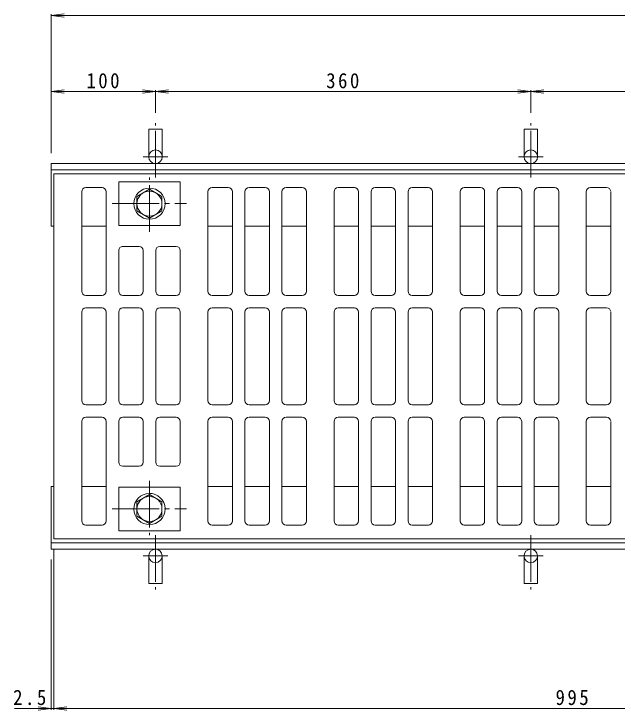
# Model space of a CAD drawing. Units: millimetres, scale not verified. Extents: x -912 to 942, y -674 to 602.
# Drawn here: x -912 to -334, y -90 to 578 of the extents above; entities that cross this region are included whole.
import ezdxf

# ---------------------------------------------------------------- set-up
doc = ezdxf.new("R2010")
doc.units = ezdxf.units.MM
doc.header["$LTSCALE"] = 5
doc.linetypes.add('CHAIN2', pattern=[12, 9, -1, 1, -1])
for name, color, linetype, lineweight in [('0-0_通り芯', 3, 'Continuous', 9), ('0-2_仕上', 6, 'Continuous', 9), ('0-3_建具', 4, 'Continuous', 9), ('0-4_その他', 7, 'Continuous', 9), ('0-A', 2, 'Continuous', 9)]:
    doc.layers.add(name, color=color, linetype=linetype, lineweight=lineweight)
doc.styles.add('ＭＳ ゴシック', font='')
doc.styles.get('ＭＳ ゴシック').set_extended_font_data('MS Gothic')

msp = doc.modelspace()

# ---------------------------------------------------------------- linework, layer by layer
at = {"layer": '0-0_通り芯'}
for p, q in [((-873.922, 249.572), (-873.922, 424.572)), ((-873.922, 424.572), (-376.422, 424.572)), ((121.078, 424.572), (-376.422, 424.572)), ((-811.672, 417.072), (-752.672, 417.072)), ((-811.672, 375.072), (-811.672, 417.072)), ((-847.172, 312.072), (-847.172, 407.572)), ((-843.172, 411.572), (-827.672, 411.572)), ((-823.672, 312.072), (-823.672, 407.572)), ((-726.172, 312.072), (-726.172, 407.572)), ((-722.172, 411.572), (-706.672, 411.572)), ((-702.672, 312.072), (-702.672, 407.572)), ((-690.672, 312.072), (-690.672, 407.572)), ((-686.672, 411.572), (-671.172, 411.572)), ((-667.172, 312.072), (-667.172, 407.572)), ((-655.172, 312.072), (-655.172, 407.572)), ((-651.172, 411.572), (-635.672, 411.572)), ((-631.672, 312.072), (-631.672, 407.572)), ((-605.172, 312.072), (-605.172, 407.572)), ((-601.172, 411.572), (-585.672, 411.572)), ((-581.672, 312.072), (-581.672, 407.572)), ((-569.672, 312.072), (-569.672, 407.572)), ((-565.672, 411.572), (-550.172, 411.572)), ((-546.172, 312.072), (-546.172, 407.572)), ((-534.172, 312.072), (-534.172, 407.572)), ((-530.172, 411.572), (-514.672, 411.572)), ((-510.672, 312.072), (-510.672, 407.572)), ((-484.172, 312.072), (-484.172, 407.572)), ((-480.172, 411.572), (-464.672, 411.572)), ((-460.672, 312.072), (-460.672, 407.572)), ((-448.672, 312.072), (-448.672, 407.572)), ((-444.672, 411.572), (-429.172, 411.572)), ((-425.172, 312.072), (-425.172, 407.572)), ((-413.172, 312.072), (-413.172, 407.572)), ((-409.172, 411.572), (-393.672, 411.572)), ((-389.672, 312.072), (-389.672, 407.572)), ((-363.172, 312.072), (-363.172, 407.572)), ((-343.672, 411.572), (-359.172, 411.572)), ((-339.672, 312.072), (-339.672, 407.572)), ((-807.672, 355.072), (-792.172, 355.072)), ((-772.172, 355.072), (-756.672, 355.072)), ((-811.672, 312.072), (-811.672, 351.072)), ((-788.172, 312.072), (-788.172, 351.072)), ((-776.172, 312.072), (-776.172, 351.072)), ((-752.672, 312.072), (-752.672, 351.072)), ((-843.172, 308.072), (-827.672, 308.072)), ((-807.672, 308.072), (-792.172, 308.072)), ((-772.172, 308.072), (-756.672, 308.072)), ((-722.172, 308.072), (-706.672, 308.072)), ((-686.672, 308.072), (-671.172, 308.072)), ((-651.172, 308.072), (-635.672, 308.072)), ((-601.172, 308.072), (-585.672, 308.072)), ((-565.672, 308.072), (-550.172, 308.072)), ((-530.172, 308.072), (-514.672, 308.072)), ((-480.172, 308.072), (-464.672, 308.072)), ((-444.672, 308.072), (-429.172, 308.072)), ((-409.172, 308.072), (-393.672, 308.072)), ((-343.672, 308.072), (-359.172, 308.072)), ((-843.172, 296.072), (-827.672, 296.072)), ((-807.672, 296.072), (-792.172, 296.072)), ((-772.172, 296.072), (-756.672, 296.072)), ((-722.172, 296.072), (-706.672, 296.072)), ((-686.672, 296.072), (-671.172, 296.072)), ((-651.172, 296.072), (-635.672, 296.072)), ((-601.172, 296.072), (-585.672, 296.072)), ((-565.672, 296.072), (-550.172, 296.072)), ((-530.172, 296.072), (-514.672, 296.072)), ((-480.172, 296.072), (-464.672, 296.072)), ((-444.672, 296.072), (-429.172, 296.072)), ((-409.172, 296.072), (-393.672, 296.072)), ((-343.672, 296.072), (-359.172, 296.072)), ((-847.172, 249.572), (-847.172, 292.072)), ((-823.672, 249.572), (-823.672, 292.072)), ((-811.672, 249.572), (-811.672, 292.072)), ((-788.172, 249.572), (-788.172, 292.072)), ((-776.172, 249.572), (-776.172, 292.072)), ((-752.672, 249.572), (-752.672, 292.072)), ((-726.172, 249.572), (-726.172, 292.072)), ((-702.672, 249.572), (-702.672, 292.072)), ((-690.672, 249.572), (-690.672, 292.072)), ((-667.172, 249.572), (-667.172, 292.072)), ((-655.172, 249.572), (-655.172, 292.072)), ((-631.672, 249.572), (-631.672, 292.072)), ((-605.172, 249.572), (-605.172, 292.072)), ((-581.672, 249.572), (-581.672, 292.072)), ((-569.672, 249.572), (-569.672, 292.072)), ((-546.172, 249.572), (-546.172, 292.072)), ((-534.172, 249.572), (-534.172, 292.072)), ((-510.672, 249.572), (-510.672, 292.072)), ((-484.172, 249.572), (-484.172, 292.072)), ((-460.672, 249.572), (-460.672, 292.072)), ((-448.672, 249.572), (-448.672, 292.072)), ((-425.172, 249.572), (-425.172, 292.072)), ((-413.172, 249.572), (-413.172, 292.072)), ((-389.672, 249.572), (-389.672, 292.072)), ((-363.172, 249.572), (-363.172, 292.072)), ((-339.672, 249.572), (-339.672, 292.072)), ((-873.922, 249.572), (-873.922, 74.572)), ((-847.172, 249.572), (-847.172, 207.072)), ((-823.672, 249.572), (-823.672, 207.072)), ((-811.672, 249.572), (-811.672, 207.072)), ((-788.172, 249.572), (-788.172, 207.072)), ((-776.172, 249.572), (-776.172, 207.072)), ((-752.672, 249.572), (-752.672, 207.072)), ((-726.172, 249.572), (-726.172, 207.072)), ((-702.672, 249.572), (-702.672, 207.072)), ((-690.672, 249.572), (-690.672, 207.072)), ((-667.172, 249.572), (-667.172, 207.072)), ((-655.172, 249.572), (-655.172, 207.072)), ((-631.672, 249.572), (-631.672, 207.072)), ((-605.172, 249.572), (-605.172, 207.072)), ((-581.672, 249.572), (-581.672, 207.072)), ((-569.672, 249.572), (-569.672, 207.072)), ((-546.172, 249.572), (-546.172, 207.072)), ((-534.172, 249.572), (-534.172, 207.072)), ((-510.672, 249.572), (-510.672, 207.072)), ((-484.172, 249.572), (-484.172, 207.072)), ((-460.672, 249.572), (-460.672, 207.072)), ((-448.672, 249.572), (-448.672, 207.072)), ((-425.172, 249.572), (-425.172, 207.072)), ((-413.172, 249.572), (-413.172, 207.072)), ((-389.672, 249.572), (-389.672, 207.072)), ((-363.172, 249.572), (-363.172, 207.072)), ((-339.672, 249.572), (-339.672, 207.072)), ((-843.172, 203.072), (-827.672, 203.072)), ((-807.672, 203.072), (-792.172, 203.072)), ((-772.172, 203.072), (-756.672, 203.072)), ((-722.172, 203.072), (-706.672, 203.072)), ((-686.672, 203.072), (-671.172, 203.072)), ((-651.172, 203.072), (-635.672, 203.072)), ((-601.172, 203.072), (-585.672, 203.072)), ((-565.672, 203.072), (-550.172, 203.072)), ((-530.172, 203.072), (-514.672, 203.072)), ((-480.172, 203.072), (-464.672, 203.072)), ((-444.672, 203.072), (-429.172, 203.072)), ((-409.172, 203.072), (-393.672, 203.072)), ((-343.672, 203.072), (-359.172, 203.072)), ((-847.172, 187.072), (-847.172, 91.572)), ((-843.172, 191.072), (-827.672, 191.072)), ((-823.672, 187.072), (-823.672, 91.572)), ((-811.672, 187.072), (-811.672, 148.072)), ((-807.672, 191.072), (-792.172, 191.072)), ((-788.172, 187.072), (-788.172, 148.072)), ((-776.172, 187.072), (-776.172, 148.072)), ((-772.172, 191.072), (-756.672, 191.072)), ((-752.672, 187.072), (-752.672, 148.072)), ((-726.172, 187.072), (-726.172, 91.572)), ((-722.172, 191.072), (-706.672, 191.072)), ((-702.672, 187.072), (-702.672, 91.572)), ((-690.672, 187.072), (-690.672, 91.572)), ((-686.672, 191.072), (-671.172, 191.072)), ((-667.172, 187.072), (-667.172, 91.572)), ((-655.172, 187.072), (-655.172, 91.572)), ((-651.172, 191.072), (-635.672, 191.072)), ((-631.672, 187.072), (-631.672, 91.572)), ((-605.172, 187.072), (-605.172, 91.572)), ((-601.172, 191.072), (-585.672, 191.072)), ((-581.672, 187.072), (-581.672, 91.572)), ((-569.672, 187.072), (-569.672, 91.572)), ((-565.672, 191.072), (-550.172, 191.072)), ((-546.172, 187.072), (-546.172, 91.572)), ((-534.172, 187.072), (-534.172, 91.572)), ((-530.172, 191.072), (-514.672, 191.072)), ((-510.672, 187.072), (-510.672, 91.572)), ((-484.172, 187.072), (-484.172, 91.572)), ((-480.172, 191.072), (-464.672, 191.072)), ((-460.672, 187.072), (-460.672, 91.572)), ((-448.672, 187.072), (-448.672, 91.572)), ((-444.672, 191.072), (-429.172, 191.072)), ((-425.172, 187.072), (-425.172, 91.572)), ((-413.172, 187.072), (-413.172, 91.572)), ((-409.172, 191.072), (-393.672, 191.072)), ((-389.672, 187.072), (-389.672, 91.572)), ((-363.172, 187.072), (-363.172, 91.572)), ((-343.672, 191.072), (-359.172, 191.072)), ((-339.672, 187.072), (-339.672, 91.572)), ((-807.672, 144.072), (-792.172, 144.072)), ((-772.172, 144.072), (-756.672, 144.072)), ((-811.672, 124.072), (-811.672, 82.072)), ((-811.672, 124.072), (-752.672, 124.072)), ((-752.672, 124.072), (-752.672, 82.072)), ((-843.172, 87.572), (-827.672, 87.572)), ((-722.172, 87.572), (-706.672, 87.572)), ((-686.672, 87.572), (-671.172, 87.572)), ((-651.172, 87.572), (-635.672, 87.572)), ((-601.172, 87.572), (-585.672, 87.572)), ((-565.672, 87.572), (-550.172, 87.572)), ((-530.172, 87.572), (-514.672, 87.572)), ((-480.172, 87.572), (-464.672, 87.572)), ((-444.672, 87.572), (-429.172, 87.572)), ((-409.172, 87.572), (-393.672, 87.572)), ((-343.672, 87.572), (-359.172, 87.572)), ((-811.672, 82.072), (-752.672, 82.072)), ((-873.922, 74.572), (-376.422, 74.572)), ((121.078, 74.572), (-376.422, 74.572))]:
    msp.add_line(p, q, dxfattribs=at)
msp.add_lwpolyline([(-811.672, 375.072), (-752.672, 375.072), (-752.672, 417.072)], dxfattribs=at)
for centre, start, end in [((-843.172, 407.572), 90, 180), ((-827.672, 407.572), 0, 90), ((-722.172, 407.572), 90, 180), ((-706.672, 407.572), 0, 90), ((-686.672, 407.572), 90, 180), ((-671.172, 407.572), 0, 90), ((-651.172, 407.572), 90, 180), ((-635.672, 407.572), 0, 90), ((-601.172, 407.572), 90, 180), ((-585.672, 407.572), 0, 90), ((-565.672, 407.572), 90, 180), ((-550.172, 407.572), 0, 90), ((-530.172, 407.572), 90, 180), ((-514.672, 407.572), 0, 90), ((-480.172, 407.572), 90, 180), ((-464.672, 407.572), 0, 90), ((-444.672, 407.572), 90, 180), ((-429.172, 407.572), 0, 90), ((-409.172, 407.572), 90, 180), ((-393.672, 407.572), 0, 90), ((-359.172, 407.572), 90, 180), ((-343.672, 407.572), 7.01646, 90), ((-807.672, 351.072), 89.99998, 180), ((-792.172, 351.072), 0, 90), ((-772.172, 351.072), 90, 180), ((-756.672, 351.072), 0, 90), ((-843.172, 312.072), 180, 270), ((-827.672, 312.072), 270, 0), ((-807.672, 312.072), 180, 270), ((-792.172, 312.072), 270, 0), ((-772.172, 312.072), 180, 270), ((-756.672, 312.072), 270, 0), ((-722.172, 312.072), 180, 270), ((-706.672, 312.072), 270, 0), ((-686.672, 312.072), 180, 270), ((-671.172, 312.072), 270, 0), ((-651.172, 312.072), 180, 270), ((-635.672, 312.072), 270, 0), ((-601.172, 312.072), 180, 270), ((-585.672, 312.072), 270, 0), ((-565.672, 312.072), 180, 270), ((-550.172, 312.072), 270, 0), ((-530.172, 312.072), 180, 270), ((-514.672, 312.072), 270, 0), ((-480.172, 312.072), 180, 270), ((-464.672, 312.072), 270, 0), ((-444.672, 312.072), 180, 270), ((-429.172, 312.072), 270, 0), ((-409.172, 312.072), 180, 270), ((-393.672, 312.072), 270, 0), ((-359.172, 312.072), 180, 270), ((-343.672, 312.072), 270, 0), ((-843.172, 292.072), 90, 180), ((-827.672, 292.072), 0, 90), ((-807.672, 292.072), 90, 180), ((-792.172, 292.072), 0, 90), ((-772.172, 292.072), 90, 180), ((-756.672, 292.072), 0, 90), ((-722.172, 292.072), 90, 180), ((-706.672, 292.072), 0, 90), ((-686.672, 292.072), 90, 180), ((-671.172, 292.072), 0, 90), ((-651.172, 292.072), 90, 180), ((-635.672, 292.072), 0, 90), ((-601.172, 292.072), 90, 180), ((-585.672, 292.072), 0, 90), ((-565.672, 292.072), 90, 180), ((-550.172, 292.072), 0, 90), ((-530.172, 292.072), 90, 180), ((-514.672, 292.072), 0, 90), ((-480.172, 292.072), 90, 180), ((-464.672, 292.072), 0, 90), ((-444.672, 292.072), 90, 180), ((-429.172, 292.072), 0, 90), ((-409.172, 292.072), 90, 180), ((-393.672, 292.072), 0, 90), ((-359.172, 292.072), 90, 180), ((-343.672, 292.072), 7.01646, 90), ((-843.172, 207.072), 180, 270), ((-827.672, 207.072), 270, 0), ((-807.672, 207.072), 180, 270), ((-792.172, 207.072), 270, 0), ((-772.172, 207.072), 180, 270), ((-756.672, 207.072), 270, 0), ((-722.172, 207.072), 180, 270), ((-706.672, 207.072), 270, 0), ((-686.672, 207.072), 180, 270), ((-671.172, 207.072), 270, 0), ((-651.172, 207.072), 180, 270), ((-635.672, 207.072), 270, 0), ((-601.172, 207.072), 180, 270), ((-585.672, 207.072), 270, 0), ((-565.672, 207.072), 180, 270), ((-550.172, 207.072), 270, 0), ((-530.172, 207.072), 180, 270), ((-514.672, 207.072), 270, 0), ((-480.172, 207.072), 180, 270), ((-464.672, 207.072), 270, 0), ((-444.672, 207.072), 180, 270), ((-429.172, 207.072), 270, 0), ((-409.172, 207.072), 180, 270), ((-393.672, 207.072), 270, 0), ((-359.172, 207.072), 180, 270), ((-343.672, 207.072), 270, 0), ((-843.172, 187.072), 90, 180), ((-827.672, 187.072), 1.40329, 90), ((-807.672, 187.072), 90, 180), ((-792.172, 187.072), 1.40329, 90), ((-772.172, 187.072), 90, 180), ((-756.672, 187.072), 1.40329, 90), ((-722.172, 187.072), 90, 180), ((-706.672, 187.072), 1.40329, 90), ((-686.672, 187.072), 90, 180), ((-671.172, 187.072), 1.40329, 90), ((-651.172, 187.072), 90, 180), ((-635.672, 187.072), 1.40329, 90), ((-601.172, 187.072), 90, 180), ((-585.672, 187.072), 1.40329, 90), ((-565.672, 187.072), 90, 180), ((-550.172, 187.072), 1.40329, 90), ((-530.172, 187.072), 90, 180), ((-514.672, 187.072), 1.40329, 90), ((-480.172, 187.072), 90, 180), ((-464.672, 187.072), 1.40329, 90), ((-444.672, 187.072), 90, 180), ((-429.172, 187.072), 1.40329, 90), ((-409.172, 187.072), 90, 180), ((-393.672, 187.072), 1.40329, 90), ((-359.172, 187.072), 90, 180), ((-343.672, 187.072), 7.01646, 90), ((-807.672, 148.072), 180, 270), ((-792.172, 148.072), 270, 0), ((-772.172, 148.072), 180, 270), ((-756.672, 148.072), 270, 0), ((-843.172, 91.572), 180, 270), ((-827.672, 91.572), 270, 0), ((-722.172, 91.572), 180, 270), ((-706.672, 91.572), 270, 0), ((-686.672, 91.572), 180, 270), ((-671.172, 91.572), 270, 0), ((-651.172, 91.572), 180, 270), ((-635.672, 91.572), 270, 0), ((-601.172, 91.572), 180, 270), ((-585.672, 91.572), 270, 0), ((-565.672, 91.572), 180, 270), ((-550.172, 91.572), 270, 0), ((-530.172, 91.572), 180, 270), ((-514.672, 91.572), 270, 0), ((-480.172, 91.572), 180, 270), ((-464.672, 91.572), 270, 0), ((-444.672, 91.572), 180, 270), ((-429.172, 91.572), 270, 0), ((-409.172, 91.572), 180, 270), ((-393.672, 91.572), 270, 0), ((-359.172, 91.572), 180, 270), ((-343.672, 91.572), 270, 0)]:
    msp.add_arc(centre, 4, start, end, dxfattribs=at)
at = {"layer": '0-2_仕上', "linetype": 'CHAIN2'}
for p, q in [((-782.172, 368.959), (-782.172, 421.057)), ((-817.875, 396.072), (-746.573, 396.072)), ((-782.172, 130.185), (-782.172, 78.086)), ((-817.875, 103.072), (-746.573, 103.072))]:
    msp.add_line(p, q, dxfattribs=at)
at = {"layer": '0-2_仕上'}
for p, q in [((-794.167, 109.997), (-782.172, 116.922)), ((-782.172, 116.922), (-770.178, 109.997)), ((-794.167, 96.147), (-794.167, 109.997)), ((-770.178, 109.997), (-770.178, 96.147)), ((-782.172, 89.222), (-794.167, 96.147)), ((-770.178, 96.147), (-782.172, 89.222))]:
    msp.add_line(p, q, dxfattribs=at)
msp.add_lwpolyline([(-770.178, 389.147), (-770.178, 402.997), (-782.172, 409.922), (-794.167, 402.997), (-794.167, 389.147), (-782.172, 382.222)], close=True, dxfattribs=at)
for radius in [15, 12]:
    msp.add_circle((-782.172, 396.072), radius, dxfattribs=at)
for radius in [15, 12]:
    msp.add_arc((-782.172, 103.072), radius, 1.40329, 0, dxfattribs=at)
at = {"layer": '0-3_建具'}
for p, q in [((-876.422, 374.572), (-876.422, 434.572)), ((-876.422, 434.572), (-376.422, 434.572)), ((291.078, 434.572), (-376.422, 434.572)), ((-876.422, 428.572), (-376.422, 428.572)), ((291.078, 428.572), (-376.422, 428.572)), ((-876.422, 374.572), (-873.922, 374.572)), ((-847.172, 374.572), (-823.672, 374.572)), ((-726.172, 374.572), (-702.672, 374.572)), ((-690.672, 374.572), (-667.172, 374.572)), ((-655.172, 374.572), (-631.672, 374.572)), ((-605.172, 374.572), (-581.672, 374.572)), ((-569.672, 374.572), (-546.172, 374.572)), ((-534.172, 374.572), (-510.672, 374.572)), ((-484.172, 374.572), (-460.672, 374.572)), ((-448.672, 374.572), (-425.172, 374.572)), ((-413.172, 374.572), (-389.672, 374.572)), ((-339.672, 374.572), (-363.172, 374.572)), ((-876.422, 124.572), (-876.422, 64.572)), ((-876.422, 124.572), (-873.922, 124.572)), ((-847.172, 124.572), (-823.672, 124.572)), ((-726.172, 124.572), (-702.672, 124.572)), ((-690.672, 124.572), (-667.172, 124.572)), ((-655.172, 124.572), (-631.672, 124.572)), ((-605.172, 124.572), (-581.672, 124.572)), ((-569.672, 124.572), (-546.172, 124.572)), ((-534.172, 124.572), (-510.672, 124.572)), ((-484.172, 124.572), (-460.672, 124.572)), ((-448.672, 124.572), (-425.172, 124.572)), ((-413.172, 124.572), (-389.672, 124.572)), ((-339.672, 124.572), (-363.172, 124.572)), ((-876.422, 70.572), (-376.422, 70.572)), ((291.078, 70.572), (-376.422, 70.572)), ((-876.422, 64.572), (-376.422, 64.572)), ((291.078, 64.572), (-376.422, 64.572))]:
    msp.add_line(p, q, dxfattribs=at)
at = {"layer": '0-4_その他'}
for p, q in [((-876.422, 576.516), (-864.029, 578.148)), ((-876.422, 578.016), (-876.422, 444.572)), ((-876.422, 576.516), (291.078, 576.516)), ((-876.422, 576.516), (-864.029, 574.884)), ((-876.422, 503.592), (-864.029, 505.224)), ((-876.422, 505.092), (-876.422, 444.572)), ((-876.422, 503.592), (-776.422, 503.592)), ((-876.422, 503.592), (-864.029, 501.961)), ((-776.422, 503.592), (-788.815, 505.224)), ((-776.422, 503.592), (-788.815, 501.961)), ((-776.422, 503.592), (-764.029, 505.224)), ((-776.422, 505.092), (-776.422, 483.245)), ((-776.422, 503.592), (-416.422, 503.592)), ((-776.422, 503.592), (-764.029, 501.961)), ((-416.422, 503.592), (-428.815, 505.224)), ((-416.422, 503.592), (-428.815, 501.961)), ((-416.422, 503.592), (-404.029, 505.224)), ((-416.422, 505.092), (-416.422, 483.245)), ((-416.422, 505.092), (-416.422, 483.245)), ((-416.422, 503.592), (-56.422, 503.592)), ((-416.422, 503.592), (-404.029, 501.961)), ((-873.922, -89.753), (-873.922, 64.572)), ((-876.422, -89.753), (-876.422, 54.572)), ((-876.422, -88.253), (-888.815, -86.621)), ((-873.922, -88.253), (-861.529, -86.621)), ((-911.62, -88.253), (-873.922, -88.253)), ((-876.422, -88.253), (-888.815, -89.885)), ((-873.922, -88.253), (121.078, -88.253)), ((-873.922, -88.253), (-861.529, -89.885))]:
    msp.add_line(p, q, dxfattribs=at)
at = {"layer": '0-A', "linetype": 'CHAIN2'}
for p, q in [((-776.422, 421.087), (-776.422, 473.245)), ((-416.422, 421.087), (-416.422, 473.245)), ((-788.32, 441.072), (-764.598, 441.072)), ((-428.32, 441.072), (-404.598, 441.072)), ((-776.422, 78.057), (-776.422, 25.899)), ((-416.422, 78.057), (-416.422, 25.899)), ((-788.32, 58.072), (-764.598, 58.072)), ((-428.32, 58.072), (-404.598, 58.072))]:
    msp.add_line(p, q, dxfattribs=at)
at = {"layer": '0-A'}
for p, q in [((-782.922, 467.572), (-769.922, 467.572)), ((-782.922, 441.072), (-782.922, 467.572)), ((-769.922, 441.072), (-769.922, 467.572)), ((-422.922, 441.072), (-422.922, 467.572)), ((-422.922, 467.572), (-409.922, 467.572)), ((-409.922, 441.072), (-409.922, 467.572)), ((-782.922, 58.072), (-782.922, 31.572)), ((-769.922, 58.072), (-769.922, 31.572)), ((-422.922, 58.072), (-422.922, 31.572)), ((-409.922, 58.072), (-409.922, 31.572)), ((-782.922, 31.572), (-769.922, 31.572)), ((-422.922, 31.572), (-409.922, 31.572))]:
    msp.add_line(p, q, dxfattribs=at)
for centre in [(-776.422, 441.072), (-416.422, 441.072)]:
    msp.add_circle(centre, 6.5, dxfattribs=at)
for centre in [(-776.422, 58.072), (-416.422, 58.072)]:
    msp.add_arc(centre, 6.5, 1.40329, 0, dxfattribs=at)

# ---------------------------------------------------------------- texts
at = {"layer": '0-4_その他', "color": 2, "char_height": 14.66, "attachment_point": 7, "style": 'ＭＳ ゴシック'}
for s, insert in [('\\T1.27;\\W0.9;100', (-842.672, 506.592)), ('\\T1.27;\\W0.9;360', (-612.672, 506.592)), ('\\T1.27;\\W0.9;2.5', (-912.937, -85.253)), ('\\T1.27;\\W0.9;995', (-392.672, -85.253))]:
    msp.add_mtext(s, dxfattribs=dict(at, insert=insert))

doc.saveas('drawing.dxf')
